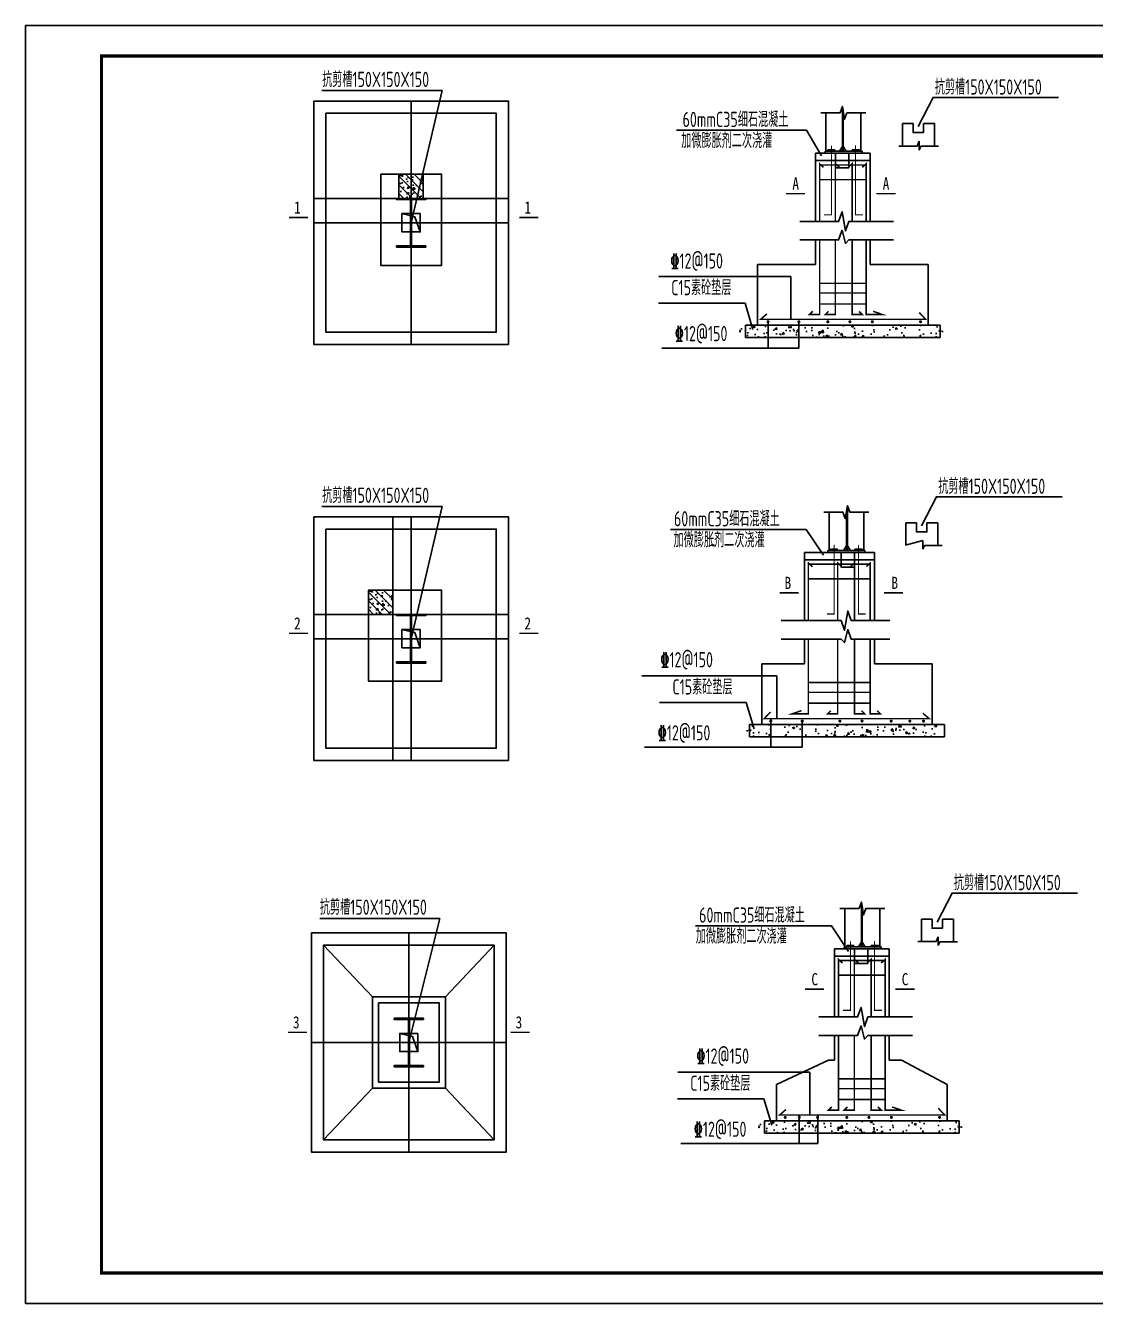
# Model space of a CAD drawing. Extents: x 32461 to 372567, y -698896 to 182569.
# Drawn here: x 212825 to 221615, y -12207 to -1707 of the extents above; entities that cross this region are included whole.
import ezdxf
from ezdxf.enums import TextEntityAlignment as Align

# ---------------------------------------------------------------- set-up
doc = ezdxf.new("R2010")
doc.units = 0
doc.header["$LTSCALE"] = 1000
doc.header["$MEASUREMENT"] = 0
for name, pattern in [('2', [5, 1.5, -1, 1.5, -1]), ('30', [0]), ('DOTE', [2.42, 2, -0.2, 0.02, -0.2])]:
    doc.linetypes.add(name, pattern=pattern)
doc.layers.get('0').update_dxf_attribs({"linetype": 'CONTINUOUS'})
for name, color, linetype in [('2', 253, 'CONTINUOUS'), ('AXIS', 3, 'CONTINUOUS'), ('DIM_SYMB', 3, 'CONTINUOUS'), ('DOTE', 252, 'CONTINUOUS'), ('GZ', 30, 'CONTINUOUS'), ('killer_tk3.0000', 1, 'CONTINUOUS'), ('PUB_DIM', 3, 'CONTINUOUS'), ('PUB_HATCH', 8, 'CONTINUOUS'), ('PUB_TEXT', 7, 'CONTINUOUS'), ('PUB_TITLE', 4, 'CONTINUOUS'), ('REIN', 1, 'CONTINUOUS'), ('S_BEAMDIMMASS', 2, 'CONTINUOUS'), ('基础', 2, 'CONTINUOUS'), ('基础堆坡线', 97, 'CONTINUOUS'), ('柱', 2, 'CONTINUOUS'), ('钢柱', 3, 'CONTINUOUS')]:
    doc.layers.add(name, color=color, linetype=linetype)
doc.layers.add('柱构件', color=7, linetype='CONTINUOUS', lineweight=25, true_color=0xffff94)
doc.styles.add('-楷体_GB2312', font='', dxfattribs={"width": 0.8})
doc.styles.add('TSSD_REIN', font='atssdeng.shx', dxfattribs={"width": 0.7, "bigfont": 'atssdchn.shx'})
doc.styles.get('-楷体_GB2312').set_extended_font_data('SimSun')

msp = doc.modelspace()

# ---------------------------------------------------------------- hatches: boundary and pattern name
at = {"layer": 'GZ'}
h = msp.add_hatch(dxfattribs=at)
h.set_pattern_fill('钢筋混凝土', color=256, scale=20, style=0)
h.set_pattern_definition([(135, (269477.32, -78732.493), (35.35534, 35.35534), []), (130, (269477.32, -78732.49), (-143.45204, -12.55043), [15, -165]), (185, (269477.32, -78732.5), (27.75027, 150.43843), [12, -132]), (79.5486, (269465.37, -78733.54), (-115.70188, 137.8879), [12.74804, -140.22842]), (133.8158, (269477.32, -78692.5), (-213.4482, -33.1038), [22.5, -247.5]), (83.3644, (269459.53, -78695.25), (-186.93254, 194.82357), [19.12206, -210.3426]), (188.8158, (269477.32, -78692.5), (-186.9324, 194.8237), [18, -198]), (159, (269457.32, -78702.49), (-119.38141, -80.52378), [15, -165]), (214, (269457.32, -78702.5), (-48.66307, 145.03), [12, -132]), (108.5486, (269447.37, -78709.2), (-168.04453, 64.5061), [12.74804, -140.22842]), (142.5, (269477.32, -78732.493), (-2.43197, 66.57877), [0, -130.4, 0, -134, 0, -132.5]), (172.5, (269477.32, -78732.49), (-52.61391, 78.88234), [0, -76.4, 0, -127.4, 0, -50.5]), (212.5, (269521.92, -78732.493), (-106.764487, -4.510974), [0, -50, 0, -156, 0, -207]), (222.5, (269541.92, -78732.49), (-116.63723, 20.021), [0, -65, 0, -103.6, 0, -147])])
h.paths.add_polyline_path([(216092.7, -2927.3), (215892.7, -2927.3), (215892.7, -3127.3), (216092.7, -3127.3)])
h = msp.add_hatch(dxfattribs=at)
h.set_pattern_fill('钢筋混凝土', color=256, scale=20, style=0)
h.set_pattern_definition([(135, (269227.32, -82149.86), (35.35534, 35.35534), []), (130, (269227.32, -82149.86), (-143.45204, -12.55043), [15, -165]), (185, (269227.32, -82149.86), (27.75027, 150.43843), [12, -132]), (79.5486, (269215.37, -82150.91), (-115.70188, 137.8879), [12.74804, -140.22842]), (133.8158, (269227.32, -82109.86), (-213.4482, -33.1038), [22.5, -247.5]), (83.3644, (269209.53, -82112.62), (-186.93254, 194.82357), [19.12206, -210.3426]), (188.8158, (269227.32, -82109.86), (-186.9324, 194.8237), [18, -198]), (159, (269207.32, -82119.86), (-119.38141, -80.52378), [15, -165]), (214, (269207.32, -82119.86), (-48.66307, 145.03), [12, -132]), (108.5486, (269197.37, -82126.57), (-168.04453, 64.5061), [12.74804, -140.22842]), (142.5, (269227.32, -82149.86), (-2.43197, 66.57877), [0, -130.4, 0, -134, 0, -132.5]), (172.5, (269227.32, -82149.86), (-52.61391, 78.88234), [0, -76.4, 0, -127.4, 0, -50.5]), (212.5, (269271.92, -82149.86), (-106.764487, -4.510974), [0, -50, 0, -156, 0, -207]), (222.5, (269291.92, -82149.86), (-116.63723, 20.021), [0, -65, 0, -103.6, 0, -147])])
h.paths.add_polyline_path([(215842.7, -6344.7), (215642.7, -6344.7), (215642.7, -6544.7), (215842.7, -6544.7)])
at = {"layer": 'PUB_HATCH'}
h = msp.add_hatch(dxfattribs=at)
h.set_pattern_fill('混凝土', color=256, scale=25, style=0)
h.set_pattern_definition([(50, (-201335.17, 15364.66), (179.315046, -15.688034), [18.75, -206.25]), (355, (-201335.17, 15364.66), (-34.68783, 188.04803), [15, -165]), (100.4514, (-201320.23, 15363.35), (144.627345, 172.359886), [15.93505, -175.28553]), (46.1842, (-201335.17, 15414.66), (266.81026, -41.37975), [28.125, -309.375]), (96.6356, (-201312.93, 15411.2), (233.66568, 243.52947), [23.90257, -262.92825]), (351.1842, (-201335.17, 15414.66), (233.66549, 243.52965), [22.5, -247.5]), (21, (-201310.17, 15402.16), (149.226763, -100.654723), [18.75, -206.25]), (326, (-201310.17, 15402.16), (60.82883, 181.28751), [15, -165]), (71.4514, (-201297.73, 15393.77), (210.05566, 80.632624), [15.93505, -175.28553]), (37.5, (-201335.17, 15364.66), (3.039964, 83.223463), [0, -163, 0, -167.5, 0, -165.625]), (7.5, (-201335.17, 15364.66), (65.767384, 98.602928), [0, -95.5, 0, -159.25, 0, -63.125]), (327.5, (-201390.92, 15364.66), (133.455609, -5.638718), [0, -62.5, 0, -195, 0, -258.75]), (317.5, (-201415.92, 15364.66), (145.796542, 25.026246), [0, -81.25, 0, -129.5, 0, -183.75])])
h.paths.add_polyline_path([(220389.5, -4269.6), (220389.5, -4169.6), (218689.5, -4169.6), (218689.5, -4269.6)])
h = msp.add_hatch(dxfattribs=at)
h.set_pattern_fill('混凝土', color=256, scale=25, style=0)
h.set_pattern_definition([(130, (640448.2, 12083.8), (-179.315046, -15.688034), [18.75, -206.25]), (185, (640448.2, 12083.8), (34.68783, 188.04803), [15, -165]), (79.5486, (640433.25, 12082.49), (-144.627345, 172.359886), [15.93505, -175.28553]), (133.8158, (640448.2, 12133.8), (-266.81026, -41.37975), [28.125, -309.375]), (83.3644, (640425.96, 12130.35), (-233.66568, 243.52947), [23.90257, -262.92825]), (188.8158, (640448.2, 12133.8), (-233.66549, 243.52965), [22.5, -247.5]), (159, (640423.2, 12121.3), (-149.226763, -100.654723), [18.75, -206.25]), (214, (640423.2, 12121.3), (-60.82883, 181.28751), [15, -165]), (108.5486, (640410.76, 12112.91), (-210.05566, 80.632624), [15.93505, -175.28553]), (142.5, (640448.19, 12083.8), (-3.039964, 83.223463), [0, -163, 0, -167.5, 0, -165.625]), (172.5, (640448.19, 12083.8), (-65.767384, 98.602928), [0, -95.5, 0, -159.25, 0, -63.125]), (212.5, (640503.94, 12083.8), (-133.455609, -5.638718), [0, -62.5, 0, -195, 0, -258.75]), (222.5, (640528.94, 12083.8), (-145.796542, 25.026246), [0, -81.25, 0, -129.5, 0, -183.75])])
h.paths.add_polyline_path([(220323.6, -7550.4), (220323.6, -7450.4), (218723.6, -7450.4), (218723.6, -7550.4)])
h = msp.add_hatch(dxfattribs=at)
h.set_pattern_fill('混凝土', color=256, scale=25, style=0)
h.set_pattern_definition([(50, (-201179.14, 8827.19), (179.315046, -15.688034), [18.75, -206.25]), (355, (-201179.14, 8827.2), (-34.68783, 188.04803), [15, -165]), (100.4514, (-201164.2, 8825.88), (144.627345, 172.359886), [15.93505, -175.28553]), (46.1842, (-201179.14, 8877.2), (266.81026, -41.37975), [28.125, -309.375]), (96.6356, (-201156.9, 8873.74), (233.66568, 243.52947), [23.90257, -262.92825]), (351.1842, (-201179.14, 8877.2), (233.66549, 243.52965), [22.5, -247.5]), (21, (-201154.14, 8864.69), (149.226763, -100.654723), [18.75, -206.25]), (326, (-201154.14, 8864.7), (60.82883, 181.28751), [15, -165]), (71.4514, (-201141.7, 8856.3), (210.05566, 80.632624), [15.93505, -175.28553]), (37.5, (-201179.135, 8827.19), (3.039964, 83.223463), [0, -163, 0, -167.5, 0, -165.625]), (7.5, (-201179.135, 8827.19), (65.767384, 98.602928), [0, -95.5, 0, -159.25, 0, -63.125]), (327.5, (-201234.885, 8827.19), (133.455609, -5.638718), [0, -62.5, 0, -195, 0, -258.75]), (317.5, (-201259.89, 8827.19), (145.796542, 25.026246), [0, -81.25, 0, -129.5, 0, -183.75])])
h.paths.add_polyline_path([(220545.5, -10807.1), (220545.5, -10707.1), (218845.5, -10707.1), (218845.5, -10807.1)])

# ---------------------------------------------------------------- linework, layer by layer
for p, q in [((220029.6, -2512.3), (220116.5, -2512.3)), ((220029.6, -2696.8), (220029.6, -2512.3)), ((220201.7, -2512.3), (220292.5, -2512.3)), ((220292.5, -2697), (220292.5, -2512.3)), ((220057.7, -5793.2), (220144.6, -5793.2)), ((220057.7, -5977.6), (220057.7, -5793.2)), ((220229.9, -5793.2), (220320.7, -5793.2)), ((220320.7, -5977.9), (220320.7, -5793.2)), ((220185.6, -9049.8), (220272.5, -9049.8)), ((220185.6, -9234.2), (220185.6, -9049.8)), ((220357.8, -9049.8), (220448.6, -9049.8)), ((220448.6, -9234.5), (220448.6, -9049.8))]:
    msp.add_line(p, q)
for points in [[(220201.7, -2512.3), (220201.7, -2586.4), (220116.5, -2586.4), (220116.5, -2512.3)], [(220229.9, -5793.2), (220229.9, -5867.2), (220144.6, -5867.2), (220144.6, -5793.2)], [(220357.8, -9049.8), (220357.8, -9123.8), (220272.5, -9123.8), (220272.5, -9049.8)]]:
    msp.add_lwpolyline(points)
at = {"layer": '2'}
for points in [[(219445.5, -2694.1, 8.75, 8.75, 0), (219445.5, -3261.8, 8.75, 8.75, 0), (219445.5, -2694.1, 8.75, 8.75, 0), (219445.5, -3261.8, 10, 10, 0), (219384.8, -3261.8, 0, 0, 0)], [(219643.9, -2690.4, 8.75, 8.75, 0), (219643.9, -3261.8, 8.75, 8.75, 0), (219643.9, -2690.4, 8.75, 8.75, 0), (219643.9, -3261.8, 10, 10, 0), (219704.6, -3261.8, 0, 0, 0)], [(219469.2, -5971.2, 8.75, 8.75, 0), (219469.2, -6542.6, 8.75, 8.75, 0), (219469.2, -5971.2, 8.75, 8.75, 0), (219469.2, -6542.6, 10, 10, 0), (219408.4, -6542.6, 0, 0, 0)], [(219667.5, -5974.9, 8.75, 8.75, 0), (219667.5, -6542.6, 8.75, 8.75, 0), (219667.5, -5974.9, 8.75, 8.75, 0), (219667.5, -6542.6, 10, 10, 0), (219728.3, -6542.6, 0, 0, 0)], [(219601.6, -9231.6, 8.75, 8.75, 0), (219601.6, -9799.2, 8.75, 8.75, 0), (219601.6, -9231.6, 8.75, 8.75, 0), (219601.6, -9799.2, 10, 10, 0), (219540.8, -9799.2, 0, 0, 0)], [(219799.9, -9227.9, 8.75, 8.75, 0), (219799.9, -9799.2, 8.75, 8.75, 0), (219799.9, -9227.9, 8.75, 8.75, 0), (219799.9, -9799.2, 10, 10, 0), (219860.6, -9799.2, 0, 0, 0)]]:
    msp.add_lwpolyline(points, format="xyseb", dxfattribs=at)
at = {"layer": 'AXIS'}
for p, q in [((219239.6, -2566.7), (218174.2, -2566.7)), ((219364.8, -2777.8), (219239.6, -2566.7)), ((219111.5, -3769.5), (218027.2, -3769.5)), ((219111.5, -4120.6), (219111.5, -3769.5)), ((218024.3, -3988), (218735.7, -3988)), ((218735.7, -3988), (218801.4, -4203.8)), ((218925, -4140.5), (218925, -4356.4)), ((219178.7, -4140.5), (219178.7, -4356.4)), ((219178.7, -4356.4), (218051.2, -4356.4)), ((219238.9, -5847.5), (218123.6, -5847.5)), ((219379.4, -6058.6), (219238.9, -5847.5)), ((218996.6, -7050.4), (217886.8, -7050.4)), ((218996.6, -7401.5), (218996.6, -7050.4)), ((218033.8, -7268.9), (218745.2, -7268.9)), ((218745.2, -7268.9), (218810.9, -7484.7)), ((218947.6, -7406.2), (218947.6, -7637.3)), ((219206.7, -7424.5), (219206.7, -7637.3)), ((219206.7, -7637.3), (217910.8, -7637.3)), ((219445.6, -9104.1), (218330.2, -9104.1)), ((219586, -9315.2), (219445.6, -9104.1)), ((219267.6, -10307), (218183.2, -10307)), ((219267.6, -10658.1), (219267.6, -10307)), ((218180.3, -10525.5), (218891.7, -10525.5)), ((218891.7, -10525.5), (218957.4, -10741.3)), ((219181, -10662.8), (219181, -10893.9)), ((219334.8, -10662.8), (219334.8, -10893.9)), ((219334.8, -10893.9), (218207.2, -10893.9))]:
    msp.add_line(p, q, dxfattribs=at)
for points in [[(220158.7, -2536.5), (220280.6, -2297.1), (221310.3, -2297.1)], [(220186.8, -5817.3), (220308.8, -5578), (221340.7, -5578)], [(220314.7, -9073.9), (220436.7, -8834.6), (221466.3, -8834.6)]]:
    msp.add_lwpolyline(points, dxfattribs=at)
at = {"layer": 'AXIS', "const_width": 12.5}
for points in [[(219229.9, -3087.6), (219073.2, -3087.6)], [(219815.8, -3087.6), (219972.6, -3087.6)], [(215146.5, -3283.9), (214989.8, -3283.9)], [(217038.9, -3283.9), (216882.2, -3283.9)], [(219176.8, -6368.5), (219020, -6368.5)], [(219878, -6368.5), (220034.7, -6368.5)], [(215146.5, -6701.3), (214989.8, -6701.3)], [(217038.9, -6701.3), (216882.2, -6701.3)], [(219386, -9625.1), (219229.2, -9625.1)], [(219971.9, -9625.1), (220128.6, -9625.1)], [(215137, -9979.1), (214980.3, -9979.1)], [(216966.3, -9979.1), (216809.5, -9979.1)]]:
    msp.add_lwpolyline(points, dxfattribs=at)
at = {"layer": 'DIM_SYMB'}
for points in [[(219187.3, -3315.5), (219504.1, -3315.5), (219532.7, -3236.7), (219560.5, -3394.2), (219588.5, -3315.5), (219955.3, -3315.5)], [(219187.3, -3467.8), (219504.1, -3467.8), (219532.7, -3389.1), (219560.5, -3496.6), (219588.5, -3467.8), (219955.3, -3467.8)], [(219925.8, -6596.3), (219608.9, -6596.3), (219580.3, -6517.6), (219552.5, -6675.1), (219524.6, -6596.3), (219032.8, -6596.3)], [(219925.8, -6748.7), (219608.9, -6748.7), (219580.3, -6669.9), (219552.5, -6777.4), (219524.6, -6748.7), (219032.8, -6748.7)], [(219343.3, -9853), (219660.1, -9853), (219688.8, -9774.2), (219716.5, -9931.7), (219744.5, -9853), (220111.3, -9853)], [(219343.3, -10005.3), (219660.1, -10005.3), (219688.8, -9926.5), (219716.5, -10034), (219744.5, -10005.3), (220111.3, -10005.3)]]:
    msp.add_lwpolyline(points, dxfattribs=at)
at = {"layer": 'DOTE', "color": 251, "linetype": 'DOTE'}
for p, q in [((215992.7, -4327.3), (215992.7, -2327.3)), ((215192.7, -3127.3), (216792.7, -3127.3)), ((215192.7, -3327.3), (216792.7, -3327.3)), ((215842.7, -7744.7), (215842.7, -5744.7)), ((215992.7, -7744.7), (215992.7, -5744.7)), ((215192.7, -6544.7), (216792.7, -6544.7)), ((215192.7, -6744.7), (216792.7, -6744.7)), ((215974.1, -10962.9), (215974.1, -9162.9)), ((216774.1, -10062.9), (215174.1, -10062.9))]:
    msp.add_line(p, q, dxfattribs=at)
at = {"layer": 'GZ'}
for points in [[(216092.7, -2927.3), (215892.7, -2927.3), (215892.7, -3127.3), (216092.7, -3127.3)], [(215842.7, -6344.7), (215642.7, -6344.7), (215642.7, -6544.7), (215842.7, -6544.7)]]:
    msp.add_lwpolyline(points, close=True, dxfattribs=at)
at = {"layer": 'killer_tk3.0000', "color": 3, "linetype": '30', "ltscale": 0.02}
for p, q in [((219998.7, -2696.8), (220150.2, -2696.8)), ((220150.2, -2696.8), (220167.3, -2657.3)), ((220167.3, -2657.3), (220167.3, -2729.4)), ((220167.3, -2729.4), (220181.3, -2697)), ((220181.3, -2697), (220326.7, -2697)), ((218484.5, -5977.6), (218458.1, -5977.6)), ((220053.3, -5977.6), (220195.4, -5938.2)), ((220195.4, -5938.2), (220195.4, -6010.2)), ((220195.4, -6010.2), (220209.5, -5977.9)), ((220209.5, -5977.9), (220354.8, -5977.9)), ((220154.8, -9234.2), (220306.2, -9234.2)), ((220306.2, -9234.2), (220323.3, -9194.8)), ((220323.3, -9194.8), (220323.3, -9266.9)), ((220323.3, -9266.9), (220337.4, -9234.5)), ((220337.4, -9234.5), (220482.7, -9234.5))]:
    msp.add_line(p, q, dxfattribs=at)
at = {"layer": 'PUB_DIM'}
for p, q in [((219314.5, -2755.3), (219752.2, -2755.3)), ((219798.6, -6036.1), (219235.8, -6036.1)), ((219470.5, -9292.7), (219908.3, -9292.7))]:
    msp.add_line(p, q, dxfattribs=at)
for points in [[(219359.7, -2424.1), (219516.5, -2424.1), (219535.6, -2371.6), (219554.2, -2476.6), (219572.8, -2424.1), (219729.7, -2424.1)], [(219753.4, -5704.9), (219596.5, -5704.9), (219577.4, -5652.4), (219558.9, -5757.4), (219540.2, -5704.9), (219383.4, -5704.9)], [(219515.7, -8961.5), (219672.6, -8961.5), (219691.7, -8909), (219710.2, -9014), (219728.8, -8961.5), (219885.7, -8961.5)]]:
    msp.add_lwpolyline(points, dxfattribs=at)
for points in [[(219478.3, -2875.3), (219588.3, -2875.3), (219588.3, -2755.3), (219478.3, -2755.3)], [(219634.7, -6156.1), (219524.7, -6156.1), (219524.7, -6036.1), (219634.7, -6036.1)], [(219634.4, -9412.7), (219744.4, -9412.7), (219744.4, -9292.7), (219634.4, -9292.7)]]:
    msp.add_lwpolyline(points, close=True, dxfattribs=at)
at = {"layer": 'PUB_TEXT'}
for points in [[(216067.7, -3252.3), (216067.7, -3402.3), (215917.7, -3402.3), (215917.7, -3252.3)], [(216067.7, -6669.7), (216067.7, -6819.7), (215917.7, -6819.7), (215917.7, -6669.7)], [(216049.1, -9987.9), (216049.1, -10137.9), (215899.1, -10137.9), (215899.1, -9987.9)]]:
    msp.add_lwpolyline(points, close=True, dxfattribs=at)
for points in [[(215917.7, -3252.3), (216022.6, -3277.3), (216067.7, -3402.3)], [(215917.7, -6669.7), (216022.6, -6694.6), (216067.7, -6819.7)], [(215899.1, -9987.9), (216004.1, -10012.9), (216049.1, -10137.9)]]:
    msp.add_lwpolyline(points, dxfattribs=at)
at = {"layer": 'PUB_TITLE'}
msp.add_lwpolyline([(212825, -12206.8), (227675, -12206.8), (227675, -1706.8), (212825, -1706.8)], close=True, dxfattribs=at)
at = {"layer": 'PUB_TITLE', "const_width": 25}
msp.add_lwpolyline([(213450, -11956.8), (227425, -11956.8), (227425, -1956.8), (213450, -1956.8)], close=True, dxfattribs=at)
at = {"layer": 'REIN', "const_width": 12.5}
for points in [[(219348.6, -3315.5), (219348.6, -2843.5), (219380.3, -2872)], [(219477.9, -3315.5), (219477.9, -2842.1), (219511.2, -2872)], [(219615.6, -3315.5), (219615.6, -2842.1), (219582.3, -2872)], [(219731.8, -3315.5), (219731.8, -2842.1), (219698.6, -2872)], [(219348.6, -2852), (219731.8, -2852)], [(219348.6, -2972.6), (219731.8, -2972.6)], [(219291.8, -4054.9), (219265.3, -4081.4), (219348.6, -4081.4), (219348.6, -3467.8)], [(219421.1, -4054.9), (219394.6, -4081.4), (219477.9, -4081.4), (219477.9, -3467.8)], [(219672.4, -4054.9), (219698.9, -4081.4), (219615.6, -4081.4), (219615.6, -3467.8)], [(219788.7, -4054.9), (219865.2, -4081.4), (219731.8, -4081.4), (219731.8, -3467.8)], [(219348.6, -3824.4), (219731.8, -3824.4)], [(219348.6, -3904.4), (219731.8, -3904.4)], [(219348.6, -3994.3), (219731.8, -3994.3)], [(220167.5, -4065.3), (220219.6, -4120.6), (218864.5, -4120.6), (218916.1, -4076)], [(219256.2, -6596.3), (219256.2, -6123), (219289.4, -6152.9)], [(219764.4, -6132.8), (219256.2, -6132.8)], [(219497.5, -6596.3), (219497.5, -6123), (219530.7, -6152.9)], [(219635.1, -6596.3), (219635.1, -6123), (219601.9, -6152.9)], [(219764.4, -6596.3), (219764.4, -6124.3), (219732.7, -6152.9)], [(219764.4, -6253.4), (219256.2, -6253.4)], [(219199.4, -7335.8), (219122.8, -7362.3), (219256.2, -7362.3), (219256.2, -6748.7)], [(219440.6, -7335.8), (219414.1, -7362.3), (219497.5, -7362.3), (219497.5, -6748.7)], [(219691.9, -7335.8), (219718.4, -7362.3), (219635.1, -7362.3), (219635.1, -6748.7)], [(219821.2, -7335.8), (219847.8, -7362.3), (219764.4, -7362.3), (219764.4, -6748.7)], [(219764.4, -7105.3), (219256.2, -7105.3)], [(219764.4, -7185.3), (219256.2, -7185.3)], [(218945.5, -7346.2), (218893.5, -7401.5), (220248.6, -7401.5), (220196.9, -7356.8)], [(219764.4, -7275.1), (219256.2, -7275.1)], [(219504.6, -9853), (219504.6, -9380.9), (219536.3, -9409.5)], [(219504.6, -9389.4), (219887.9, -9389.4)], [(219634, -9853), (219634, -9379.6), (219667.2, -9409.5)], [(219771.6, -9853), (219771.6, -9379.6), (219738.4, -9409.5)], [(219887.9, -9853), (219887.9, -9379.6), (219854.7, -9409.5)], [(219504.6, -9510), (219887.9, -9510)], [(219447.8, -10592.4), (219421.3, -10618.9), (219504.6, -10618.9), (219504.6, -10005.3)], [(219577.2, -10592.4), (219550.6, -10618.9), (219634, -10618.9), (219634, -10005.3)], [(219828.4, -10592.4), (219854.9, -10618.9), (219771.6, -10618.9), (219771.6, -10005.3)], [(219944.7, -10592.4), (220021.2, -10618.9), (219887.9, -10618.9), (219887.9, -10005.3)], [(219504.6, -10361.9), (219887.9, -10361.9)], [(219504.6, -10441.9), (219887.9, -10441.9)], [(220323.5, -10602.8), (220375.6, -10658.1), (219020.5, -10658.1), (219072.2, -10613.4)], [(219504.6, -10531.7), (219887.9, -10531.7)]]:
    msp.add_lwpolyline(points, dxfattribs=at)
for points in [[(218918.7, -4140.5, 1), (218931.2, -4140.5, 1)], [(219172.5, -4140.5, 1), (219185, -4140.5, 1)], [(219409.7, -4140.5, 1), (219422.2, -4140.5, 1)], [(219591.5, -4140.5, 1), (219604, -4140.5, 1)], [(219775.7, -4140.5, 1), (219788.2, -4140.5, 1)], [(220171.9, -4140.5, 1), (220184.4, -4140.5, 1)], [(218953.8, -7421.3, -1), (218941.3, -7421.3, -1)], [(219212.3, -7421.3, -1), (219199.8, -7421.3, -1)], [(219521.5, -7421.3, -1), (219509, -7421.3, -1)], [(219703.4, -7421.3, -1), (219690.9, -7421.3, -1)], [(219942.7, -7421.3, -1), (219930.2, -7421.3, -1)], [(220096.4, -7421.3, -1), (220083.9, -7421.3, -1)], [(220208.9, -7422, -1), (220196.4, -7422, -1)], [(219060.2, -10678.7, 1), (219072.7, -10678.7, 1)], [(219175.5, -10678, 1), (219188, -10678, 1)], [(219326.3, -10678, 1), (219338.8, -10678, 1)], [(219565.7, -10678, 1), (219578.2, -10678, 1)], [(219747.6, -10678, 1), (219760.1, -10678, 1)], [(219931.8, -10678, 1), (219944.3, -10678, 1)], [(220327.9, -10678, 1), (220340.4, -10678, 1)]]:
    msp.add_lwpolyline(points, format="xyb", close=True, dxfattribs=at)
at = {"layer": 'S_BEAMDIMMASS'}
for p, q in [((215259.9, -2241.5), (216247.9, -2241.5)), ((216247.9, -2241.5), (215992.7, -3327.3)), ((215259.9, -5658.9), (216247.9, -5658.9)), ((216247.9, -5658.9), (215992.7, -6744.7)), ((215241.3, -9043), (216229.4, -9043)), ((216229.4, -9043), (215974.1, -10062.9))]:
    msp.add_line(p, q, dxfattribs=at)
at = {"layer": '基础'}
for p, q in [((219314.5, -3315.5), (219314.5, -2755.3)), ((219314.5, -2815.3), (219764.5, -2815.3)), ((219404, -2755.3), (219764.5, -2755.3)), ((219764.5, -3315.5), (219764.5, -2755.3)), ((219314.5, -3669.6), (219314.5, -3467.8)), ((219764.5, -3669.6), (219764.5, -3467.8)), ((218839.5, -3669.6), (218839.5, -4169.6)), ((218839.5, -3669.6), (219264.5, -3669.6)), ((219314.5, -3669.6), (219264.5, -3669.6)), ((219864.5, -3669.6), (219764.5, -3669.6)), ((220239.5, -3669.6), (219864.5, -3669.6)), ((220239.5, -4169.6), (220239.5, -3669.6)), ((218739.5, -4169.6), (218739.5, -4269.6)), ((218739.5, -4169.6), (220339.5, -4169.6)), ((220339.5, -4269.6), (220339.5, -4169.6)), ((218739.5, -4269.6), (220339.5, -4269.6)), ((219709, -6036.1), (219223.6, -6036.1)), ((219223.6, -6596.3), (219223.6, -6036.1)), ((219798.6, -6596.3), (219798.6, -6036.1)), ((219798.6, -6096.1), (219223.6, -6096.1)), ((219223.6, -6950.4), (219223.6, -6748.7)), ((219798.6, -6950.4), (219798.6, -6748.7)), ((218873.6, -7450.4), (218873.6, -6950.4)), ((218873.6, -6950.4), (219123.6, -6950.4)), ((219123.6, -6950.4), (219223.6, -6950.4)), ((219798.6, -6950.4), (219848.6, -6950.4)), ((220273.6, -6950.4), (219848.6, -6950.4)), ((220273.6, -6950.4), (220273.6, -7450.4)), ((218773.6, -7550.4), (218773.6, -7450.4)), ((220373.6, -7450.4), (218773.6, -7450.4)), ((220373.6, -7450.4), (220373.6, -7550.4)), ((220373.6, -7550.4), (218773.6, -7550.4)), ((219470.5, -9853), (219470.5, -9292.7)), ((219560, -9292.7), (219920.5, -9292.7)), ((219920.5, -9853), (219920.5, -9292.7)), ((219470.5, -9352.7), (219920.5, -9352.7)), ((219470.5, -10207.1), (219470.5, -10005.3)), ((219920.5, -10207.1), (219920.5, -10005.3)), ((218995.5, -10407.1), (219420.5, -10207.1)), ((219470.5, -10207.1), (219420.5, -10207.1)), ((220020.5, -10207.1), (219920.5, -10207.1)), ((220395.5, -10407.1), (220020.5, -10207.1)), ((218995.5, -10407.1), (218995.5, -10707.1)), ((220395.5, -10707.1), (220395.5, -10407.1)), ((218895.5, -10707.1), (218895.5, -10807.1)), ((218895.5, -10707.1), (220495.5, -10707.1)), ((220495.5, -10807.1), (220495.5, -10707.1)), ((218895.5, -10807.1), (220495.5, -10807.1))]:
    msp.add_line(p, q, dxfattribs=at)
for points in [[(215192.7, -2327.3), (216792.7, -2327.3), (216792.7, -4327.3), (215192.7, -4327.3)], [(215292.7, -2427.3), (216692.7, -2427.3), (216692.7, -4227.3), (215292.7, -4227.3)], [(215192.7, -5744.7), (216792.7, -5744.7), (216792.7, -7744.7), (215192.7, -7744.7)], [(215292.7, -5844.7), (216692.7, -5844.7), (216692.7, -7644.7), (215292.7, -7644.7)], [(215174.1, -9162.9), (216774.1, -9162.9), (216774.1, -10962.9), (215174.1, -10962.9)], [(215274.1, -9262.9), (216674.1, -9262.9), (216674.1, -10862.9), (215274.1, -10862.9)]]:
    msp.add_lwpolyline(points, close=True, dxfattribs=at)
at = {"layer": '基础堆坡线'}
for p, q in [((215674.1, -9687.9), (215274.1, -9262.9)), ((216274.1, -9687.9), (216674.1, -9262.9)), ((215674.1, -10437.9), (215274.1, -10862.9)), ((216274.1, -10437.9), (216674.1, -10862.9))]:
    msp.add_line(p, q, dxfattribs=at)
msp.add_lwpolyline([(215674.1, -9687.9), (216274.1, -9687.9), (216274.1, -10437.9), (215674.1, -10437.9)], close=True, dxfattribs=at)
at = {"layer": '柱'}
for points in [[(215742.7, -2927.3), (216242.7, -2927.3), (216242.7, -3677.3), (215742.7, -3677.3)], [(215642.7, -6344.7), (216242.7, -6344.7), (216242.7, -7094.7), (215642.7, -7094.7)], [(215724.1, -9737.9), (216224.1, -9737.9), (216224.1, -10387.9), (215724.1, -10387.9)]]:
    msp.add_lwpolyline(points, close=True, dxfattribs=at)
at = {"layer": '柱构件', "color": 2, "linetype": '2'}
for p, q in [((219536.1, -2738.6), (219536.1, -2374.1)), ((219542.8, -2738.6), (219542.8, -2411.9)), ((219576.9, -6019.5), (219576.9, -5654.9)), ((219570.3, -6019.5), (219570.3, -5692.8)), ((219692.1, -9276.1), (219692.1, -8911.6)), ((219698.8, -9276.1), (219698.8, -8949.4))]:
    msp.add_line(p, q, dxfattribs=at)
at = {"layer": '柱构件'}
for p, q in [((219399.8, -2738.6), (219399.8, -2424.1)), ((219686.2, -2738.6), (219686.2, -2424.1)), ((219610.9, -2738.6), (219419.2, -2738.6)), ((219426.8, -6019.5), (219426.8, -5704.9)), ((219713.3, -6019.5), (219713.3, -5704.9)), ((219502.1, -6019.5), (219693.8, -6019.5)), ((219555.8, -9276.1), (219555.8, -8961.5)), ((219842.3, -9276.1), (219842.3, -8961.5)), ((219766.9, -9276.1), (219575.2, -9276.1))]:
    msp.add_line(p, q, dxfattribs=at)
at = {"layer": '柱构件', "color": 3}
for p, q in [((219474.1, -2726.9), (219415.8, -2726.9)), ((219415.8, -2726.9), (219415.8, -2738.6)), ((219474.1, -2738.6), (219474.1, -2726.9)), ((219617.1, -2726.9), (219617.1, -2738.6)), ((219675.4, -2726.9), (219617.1, -2726.9)), ((219675.4, -2738.6), (219675.4, -2726.9)), ((219697.9, -2738.6), (219393.3, -2738.6)), ((219393.3, -2755.3), (219393.3, -2738.6)), ((219697.9, -2755.3), (219697.9, -2738.6)), ((219415.1, -6019.5), (219719.8, -6019.5)), ((219415.1, -6036.1), (219415.1, -6019.5)), ((219437.6, -6019.5), (219437.6, -6007.8)), ((219437.6, -6007.8), (219496, -6007.8)), ((219496, -6007.8), (219496, -6019.5)), ((219638.9, -6007.8), (219697.3, -6007.8)), ((219638.9, -6019.5), (219638.9, -6007.8)), ((219697.3, -6007.8), (219697.3, -6019.5)), ((219719.8, -6036.1), (219719.8, -6019.5)), ((219853.9, -9276.1), (219549.3, -9276.1)), ((219549.3, -9292.7), (219549.3, -9276.1)), ((219630.1, -9264.4), (219571.8, -9264.4)), ((219571.8, -9264.4), (219571.8, -9276.1)), ((219630.1, -9276.1), (219630.1, -9264.4)), ((219773.1, -9264.4), (219773.1, -9276.1)), ((219831.4, -9264.4), (219773.1, -9264.4)), ((219831.4, -9276.1), (219831.4, -9264.4)), ((219853.9, -9292.7), (219853.9, -9276.1))]:
    msp.add_line(p, q, dxfattribs=at)
at = {"layer": '柱构件', "color": 3, "linetype": '2'}
for p, q in [((219511.1, -2738.6), (219536.1, -2701.1)), ((219534.4, -2701.1), (219544.4, -2701.1)), ((219567.8, -2738.6), (219542.8, -2701.1)), ((219545.3, -6019.5), (219570.3, -5982)), ((219578.6, -5982), (219568.6, -5982)), ((219601.9, -6019.5), (219576.9, -5982)), ((219667.1, -9276.1), (219692.1, -9238.6)), ((219690.5, -9238.6), (219700.4, -9238.6)), ((219723.8, -9276.1), (219698.8, -9238.6))]:
    msp.add_line(p, q, dxfattribs=at)
at = {"layer": '钢柱'}
for points in [[(216112.7, -3527.3), (215872.7, -3527.3), (215872.7, -3517.3), (215988.7, -3517.3), (215988.7, -3137.3), (215872.7, -3137.3), (215872.7, -3127.3), (216112.7, -3127.3), (216112.7, -3137.3), (215996.7, -3137.3), (215996.7, -3517.3), (216112.7, -3517.3), (216112.7, -3527.3)], [(216112.7, -6944.7), (215872.7, -6944.7), (215872.7, -6934.7), (215988.7, -6934.7), (215988.7, -6554.7), (215872.7, -6554.7), (215872.7, -6544.7), (216112.7, -6544.7), (216112.7, -6554.7), (215996.7, -6554.7), (215996.7, -6934.7), (216112.7, -6934.7), (216112.7, -6944.7)], [(216094.1, -10262.9), (215854.1, -10262.9), (215854.1, -10252.9), (215970.1, -10252.9), (215970.1, -9872.9), (215854.1, -9872.9), (215854.1, -9862.9), (216094.1, -9862.9), (216094.1, -9872.9), (215978.1, -9872.9), (215978.1, -10252.9), (216094.1, -10252.9), (216094.1, -10262.9)]]:
    msp.add_lwpolyline(points, dxfattribs=at)

# ---------------------------------------------------------------- texts
at = {"layer": 'PUB_TEXT', "style": '-楷体_GB2312', "width": 0.8}
for s, p in [('A', (219125, -3055.2)), ('A', (219867.1, -3055.2)), ('1', (215031.3, -3251.5)), ('1', (216923.7, -3251.5)), ('B', (219060.5, -6336.1)), ('B', (219938.6, -6336.1)), ('2', (215031.3, -6668.8)), ('2', (216923.7, -6668.8)), ('C', (219281, -9592.7)), ('C', (220023.2, -9592.7)), ('3', (215021.8, -9946.7)), ('3', (216851, -9946.7))]:
    msp.add_text(s, height=100, dxfattribs=at).set_placement(p)
at = {"layer": 'S_BEAMDIMMASS', "style": 'TSSD_REIN', "width": 0.7}
for s, p in [('抗剪槽150X150X150', (215261.3, -2211.6)), ('抗剪槽150X150X150', (220295, -2274)), ('60mmC35细石混凝土', (218222.5, -2540.6)), ('加微膨胀剂二次浇灌', (218211.8, -2714.1)), ('抗剪槽150X150X150', (220323.2, -5554.9)), ('抗剪槽150X150X150', (215261.3, -5629)), ('60mmC35细石混凝土', (218151.8, -5821.5)), ('加微膨胀剂二次浇灌', (218148.9, -5995)), ('抗剪槽150X150X150', (220451.1, -8811.5)), ('抗剪槽150X150X150', (215242.8, -9013.1)), ('60mmC35细石混凝土', (218358.5, -9078.1)), ('加微膨胀剂二次浇灌', (218331.4, -9251.6))]:
    msp.add_text(s, height=125, dxfattribs=at).set_placement(p)
for s, p in [('%%13212@150', (218554.8, -3741.3)), ('C15素砼垫层', (218624.5, -3960.1)), ('%%13212@150', (218591.3, -4337.8)), ('%%13212@150', (218472.4, -7017.5)), ('C15素砼垫层', (218634, -7241)), ('%%13212@150', (218451, -7618.7)), ('%%13212@150', (218768.8, -10274.1)), ('C15素砼垫层', (218780.5, -10497.6)), ('%%13212@150', (218747.4, -10875.3))]:
    msp.add_text(s, height=125, dxfattribs=at).set_placement(p, align=Align.BOTTOM_RIGHT)

doc.saveas('drawing.dxf')
